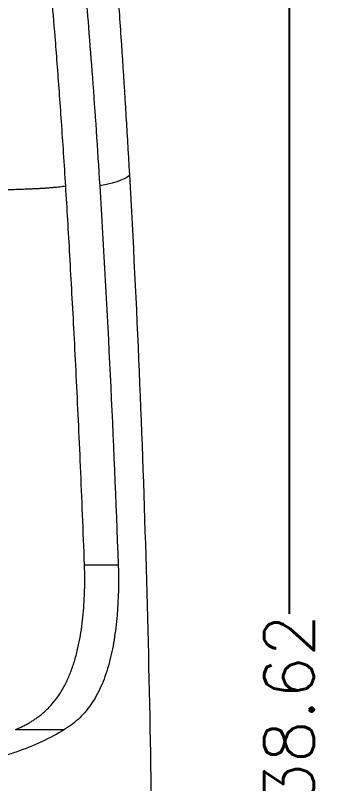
# Model space of a CAD drawing. Header units: inches. Extents: x 1631 to 3663, y 1126 to 1454.
# Drawn here: x 2279.06 to 2297.6, y 1312 to 1358.46 of the extents above; entities that cross this region are included whole.
import ezdxf

# ---------------------------------------------------------------- set-up
doc = ezdxf.new("R2010")
doc.units = ezdxf.units.IN
doc.header["$LTSCALE"] = 15
doc.styles.get("Standard").update_dxf_attribs({"font": 'txt', "bigfont": 'gbcbig.shx'})
doc.dimstyles.new('3', dxfattribs={"dimtxt": 3, "dimasz": 1, "dimexe": 0.18, "dimexo": 0.0625, "dimgap": 0.09, "dimtad": 0, "dimdsep": 46, "dimtxsty": 'Standard', "dimcen": 1, "dimclrd": 3, "dimclre": 3, "dimadec": 0, "dimazin": 2, "dimtfac": 1, "dimtofl": 0, "dimtmove": 0, "dimatfit": 3, "dimfxl": 1, "dimtolj": 1, "dimtzin": 0, "dimarcsym": 0})

# ---------------------------------------------------------------- blocks, each defined once
blk = doc.blocks.new('*D270')
at = {"color": 3, "lineweight": -2}
for p, q in [((2265.299, 1384.493), (2295.808, 1384.493)), ((2295.628, 1383.493), (2295.628, 1322.271)), ((2295.628, 1246.869), (2295.628, 1308.091)), ((2282.083, 1245.869), (2295.808, 1245.869))]:
    blk.add_line(p, q, dxfattribs=at)
at = {"color": 3}
for points in [[(2295.461, 1383.493), (2295.795, 1383.493), (2295.628, 1384.493)], [(2295.461, 1246.869), (2295.795, 1246.869), (2295.628, 1245.869)]]:
    blk.add_solid(points, dxfattribs=at)
at = {"layer": 'Defpoints', "color": 0}
for p in [(2265.236, 1384.493), (2295.628, 1384.493), (2282.021, 1245.869)]:
    blk.add_point(p, dxfattribs=at)
at = {"color": 0, "insert": (2295.628, 1315.181), "char_height": 3, "attachment_point": 5, "rotation": 90}
blk.add_mtext('\\A1;138.62', dxfattribs=at)

msp = doc.modelspace()

# ---------------------------------------------------------------- linework, layer by layer
at = {"color": 7, "linetype": 'Continuous', "lineweight": 15}
for p, q in [((2283.25, 1325.232), (2285.286, 1325.233)), ((2279.065, 1315.26), (2282.032, 1315.26))]:
    msp.add_line(p, q, dxfattribs=at)
for points, knots in [([(2285.986, 1348.812), (2285.826, 1351.628), (2285.662, 1354.26), (2285.419, 1357.901), (2285.338, 1359.062), (2285.178, 1361.291), (2285.099, 1362.355), (2284.941, 1364.426), (2284.862, 1365.434), (2284.699, 1367.441), (2284.616, 1368.441), (2284.444, 1370.463), (2284.354, 1371.484), (2284.168, 1373.55), (2284.071, 1374.593), (2283.971, 1375.641)], [0, 0, 0, 0, 0.25, 0.25, 0.375, 0.375, 0.5, 0.5, 0.625, 0.625, 0.75, 0.75, 0.875, 0.875, 1, 1, 1, 1]), ([(2282.419, 1368.803), (2282.474, 1368.312), (2282.587, 1367.314), (2282.748, 1365.794), (2282.908, 1364.226), (2283.081, 1362.43), (2283.278, 1360.263), (2283.502, 1357.621), (2283.732, 1354.645), (2283.96, 1351.448), (2284.098, 1349.263), (2284.168, 1348.15)], [0, 0, 0, 0, 0.071719, 0.145694, 0.22174, 0.300152, 0.407131, 0.536802, 0.683917, 0.83886, 1, 1, 1, 1]), ([(2282.113, 1348.123), (2282.071, 1348.791), (2281.99, 1350.095), (2281.861, 1352.002), (2281.732, 1353.812), (2281.603, 1355.526), (2281.448, 1357.483), (2281.271, 1359.57), (2281.065, 1361.82), (2280.861, 1363.879), (2280.653, 1365.844), (2280.507, 1367.105), (2280.437, 1367.712)], [0, 0, 0, 0, 0.10191, 0.198973, 0.291153, 0.378426, 0.460924, 0.590464, 0.697976, 0.805924, 0.906487, 1, 1, 1, 1]), ([(2285.513, 1254.147), (2285.711, 1255.91), (2285.894, 1257.716), (2286.227, 1261.419), (2286.377, 1263.313), (2286.578, 1266.214), (2286.642, 1267.191), (2286.76, 1269.165), (2286.814, 1270.163), (2286.965, 1273.15), (2287.047, 1275.145), (2287.251, 1281.134), (2287.327, 1285.135), (2287.385, 1291.143), (2287.395, 1293.148), (2287.401, 1297.156), (2287.399, 1299.154), (2287.373, 1305.141), (2287.332, 1309.119), (2287.201, 1317.072), (2287.111, 1321.047), (2286.765, 1332.964), (2286.433, 1340.898), (2285.986, 1348.812)], [0, 0, 0, 0, 0.0625, 0.0625, 0.125, 0.125, 0.15625, 0.15625, 0.1875, 0.1875, 0.25, 0.25, 0.375, 0.375, 0.4375, 0.4375, 0.5, 0.5, 0.625, 0.625, 0.75, 0.75, 1, 1, 1, 1]), ([(2282.113, 1348.123), (2282.055, 1348.115), (2281.94, 1348.1), (2281.755, 1348.078), (2281.564, 1348.058), (2281.364, 1348.039), (2281.155, 1348.021), (2280.939, 1348.005), (2280.715, 1347.99), (2280.483, 1347.977), (2280.243, 1347.964), (2279.939, 1347.951), (2279.424, 1347.93), (2278.799, 1347.911), (2278.126, 1347.892), (2277.582, 1347.877), (2277.191, 1347.867), (2276.988, 1347.862)], [0, 0, 0, 0, 0.054278, 0.108004, 0.161143, 0.213666, 0.265547, 0.316776, 0.367353, 0.417284, 0.466576, 0.515268, 0.596532, 0.754374, 0.830412, 0.912087, 1, 1, 1, 1]), ([(2283.25, 1325.232), (2283.211, 1326.241), (2283.134, 1328.225), (2283.01, 1331.142), (2282.883, 1333.944), (2282.754, 1336.623), (2282.624, 1339.175), (2282.494, 1341.597), (2282.365, 1343.889), (2282.239, 1346.049), (2282.154, 1347.446), (2282.113, 1348.123)], [0, 0, 0, 0, 0.132125, 0.259533, 0.381902, 0.498966, 0.610518, 0.716417, 0.816613, 0.911124, 1, 1, 1, 1]), ([(2279.065, 1315.26), (2279.144, 1315.294), (2279.3, 1315.36), (2279.524, 1315.468), (2279.738, 1315.579), (2279.941, 1315.694), (2280.134, 1315.813), (2280.44, 1316.019), (2280.836, 1316.334), (2281.285, 1316.792), (2281.674, 1317.292), (2282.013, 1317.843), (2282.305, 1318.45), (2282.557, 1319.115), (2282.768, 1319.826), (2282.934, 1320.563), (2283.062, 1321.313), (2283.157, 1322.058), (2283.221, 1322.814), (2283.254, 1323.505), (2283.267, 1324.133), (2283.267, 1324.687), (2283.255, 1325.051), (2283.25, 1325.232)], [0, 0, 0, 0, 0.023554, 0.046514, 0.068921, 0.090817, 0.11224, 0.133227, 0.196187, 0.257783, 0.318406, 0.377716, 0.439137, 0.50196, 0.565755, 0.629577, 0.690329, 0.751065, 0.809475, 0.869592, 0.913579, 0.956999, 1, 1, 1, 1]), ([(2285.286, 1325.233), (2285.323, 1324.214), (2285.304, 1323.195), (2285.174, 1321.669), (2285.114, 1321.173), (2284.958, 1320.211), (2284.861, 1319.745), (2284.619, 1318.843), (2284.476, 1318.416), (2284.14, 1317.622), (2283.947, 1317.252), (2283.497, 1316.566), (2283.244, 1316.258), (2282.683, 1315.711), (2282.374, 1315.471), (2282.032, 1315.26)], [0, 0, 0, 0, 0.25, 0.25, 0.375, 0.375, 0.5, 0.5, 0.625, 0.625, 0.75, 0.75, 0.875, 0.875, 1, 1, 1, 1]), ([(2282.032, 1315.26), (2281.172, 1314.73), (2280.19, 1314.285), (2278.845, 1313.812), (2278.57, 1313.722), (2278.009, 1313.548), (2277.723, 1313.465), (2276.859, 1313.23), (2276.273, 1313.09), (2274.486, 1312.714), (2273.26, 1312.521), (2271.377, 1312.3), (2270.742, 1312.238), (2269.468, 1312.136), (2268.828, 1312.095), (2268.186, 1312.065)], [0, 0, 0, 0, 0.25, 0.25, 0.3125, 0.3125, 0.375, 0.375, 0.5, 0.5, 0.75, 0.75, 0.875, 0.875, 1, 1, 1, 1])]:
    msp.add_open_spline(points, degree=3, knots=knots, dxfattribs=at)
for points in [[(2285.986, 1348.812), (2285.838, 1348.606), (2285.315, 1348.365), (2284.168, 1348.15)], [(2284.168, 1348.15), (2284.635, 1340.527), (2285.007, 1332.886), (2285.286, 1325.233)]]:
    msp.add_open_spline(points, degree=3, dxfattribs=at)

# ---------------------------------------------------------------- dimensions: what is measured, and where the dimension line sits
dim = msp.add_linear_dim(base=(2295.628, 1384.493), p1=(2282.021, 1245.869), p2=(2265.236, 1384.493), angle=90, dimstyle='3')
dim.commit()
dim.dimension.update_dxf_attribs({"geometry": '*D270', "text_midpoint": (2295.628, 1315.181)})

doc.saveas('drawing.dxf')
